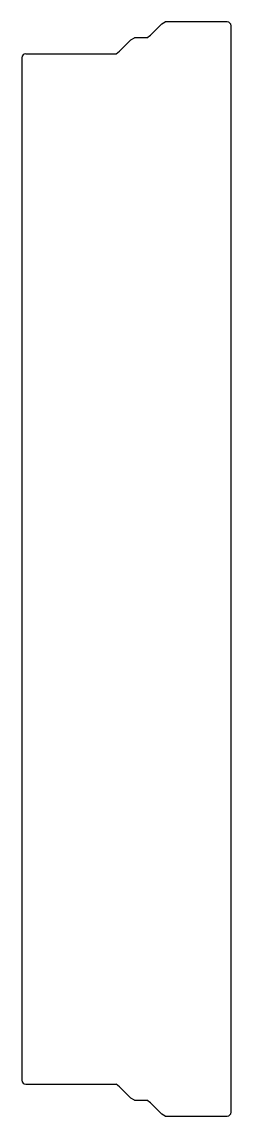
# Model space of a CAD drawing. Header units: millimetres. Extents: x 86 to 244, y -304 to 520.
import ezdxf

# ---------------------------------------------------------------- set-up
doc = ezdxf.new("R2010")
doc.units = ezdxf.units.MM

msp = doc.modelspace()

# ---------------------------------------------------------------- linework, layer by layer
at = {"color": 7, "linetype": 'Continuous', "lineweight": 25}
for p, q in [((191.34, 518.45), (193.97, 519.95)), ((240.61, 519.95), (193.97, 519.95)), ((182.84, 509.95), (191.34, 518.45)), ((243.61, -301.05), (243.61, 516.95)), ((159.58, 497.95), (168.08, 506.45)), ((168.08, 506.45), (170.71, 507.95)), ((180.21, 507.95), (170.71, 507.95)), ((180.21, 507.95), (182.84, 509.95)), ((88.95, 495.95), (156.95, 495.95)), ((156.95, 495.95), (159.58, 497.95)), ((85.95, 492.95), (85.95, -277.05)), ((88.95, -280.05), (156.95, -280.05)), ((159.58, -282.05), (156.95, -280.05)), ((168.08, -290.55), (159.58, -282.05)), ((170.71, -292.05), (168.08, -290.55)), ((170.71, -292.05), (180.21, -292.05)), ((182.84, -294.05), (180.21, -292.05)), ((191.34, -302.55), (182.84, -294.05)), ((193.97, -304.05), (191.34, -302.55)), ((193.97, -304.05), (240.61, -304.05))]:
    msp.add_line(p, q, dxfattribs=at)
for centre, start, end in [((240.61, 516.95), 0, 90), ((88.95, 492.95), 90, 180), ((88.95, -277.05), 180, 270), ((240.61, -301.05), 270, 0)]:
    msp.add_arc(centre, 3, start, end, dxfattribs=at)

doc.saveas('drawing.dxf')
